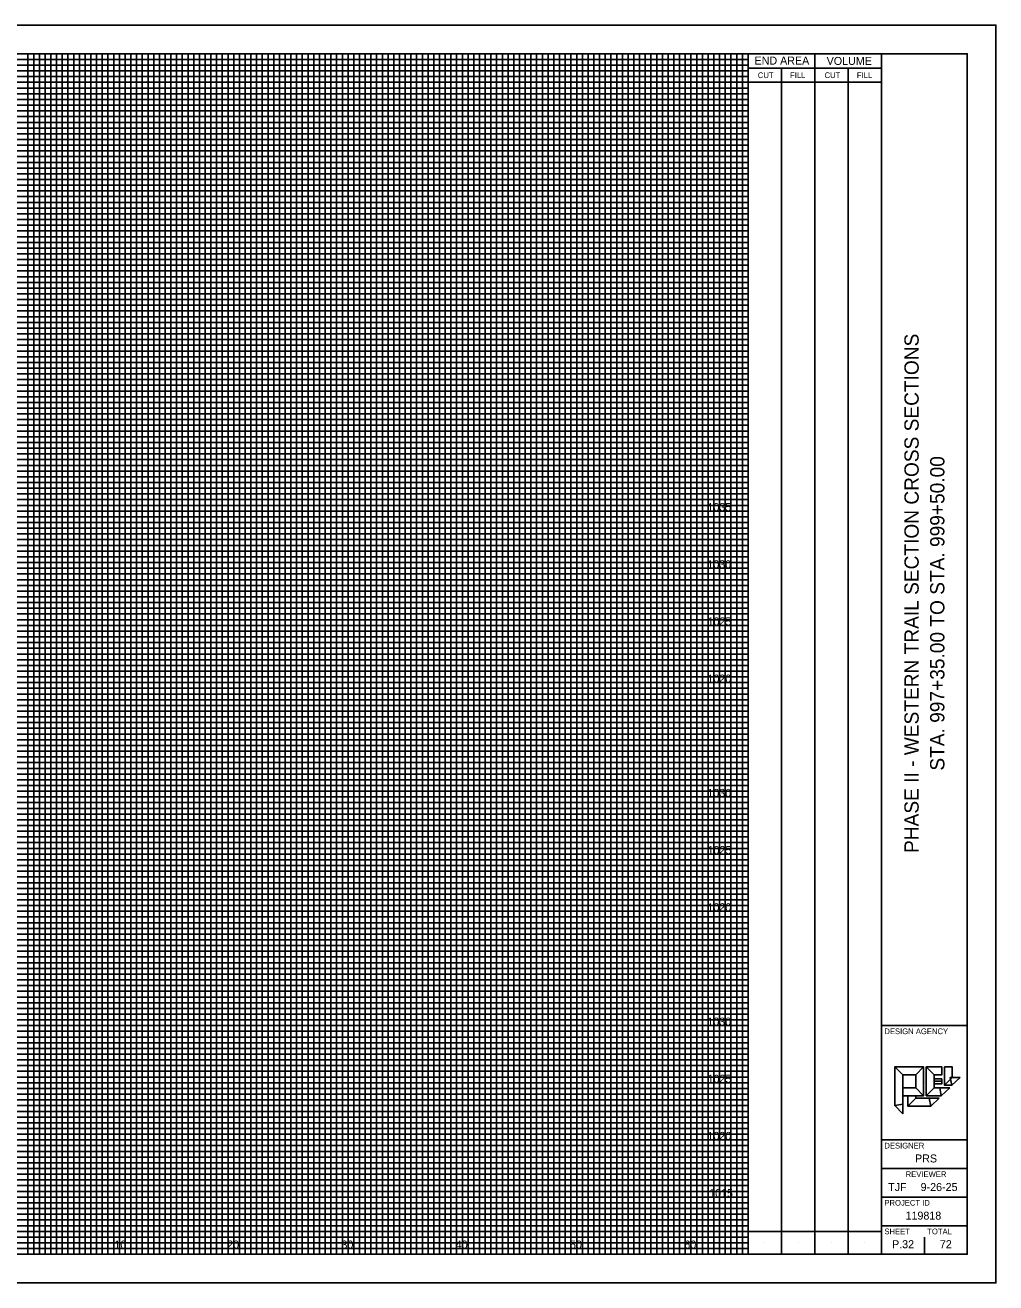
# Model space of a CAD drawing. Extents: x -8 to 349, y -3 to 348.
# Drawn here: x 77.6 to 162.5, y 237.5 to 347.5 of the extents above; entities that cross this region are included whole.
import ezdxf

# ---------------------------------------------------------------- set-up
doc = ezdxf.new("R2010")
doc.units = 0
for name, color, linetype in [('Default', 7, 'Continuous'), ('GK_Cells', 7, 'Continuous'), ('RW_X_Fee_RW', 7, 'Continuous'), ('SC_Scratch1', 7, 'Continuous'), ('SC_Scratch17', 7, 'Continuous'), ('XS_P_Annotation', 7, 'Continuous')]:
    doc.layers.add(name, color=color, linetype=linetype)

msp = doc.modelspace()

# ---------------------------------------------------------------- linework, layer by layer
at = {"layer": 'Default'}
msp.add_line((157.09, 255.13), (157.78, 255.13), dxfattribs=at)
for points in [[(153.66, 253), (153.66, 256.38), (154.35, 255.7), (154.35, 253.14)], [(153.66, 256.38), (156.18, 256.38), (155.49, 255.7), (154.35, 255.7)], [(156.18, 256.38), (156.18, 253.87), (155.49, 254.55), (155.49, 255.7)], [(156.41, 253.87), (156.41, 256.38), (157.09, 255.7), (157.09, 254.55)], [(156.41, 256.38), (157.78, 256.38), (157.78, 255.7), (157.09, 255.7)], [(158.01, 254.78), (158.01, 256.38), (158.69, 256.38), (158.69, 255.47)], [(157.78, 255.33), (157.78, 254.92), (157.1, 254.92), (157.1, 255.33)], [(158.65, 254.78), (158.01, 254.78), (158.69, 255.47), (158.51, 255.47)], [(159.38, 255.47), (158.65, 254.78), (158.51, 255.47)], [(156.18, 253.87), (154.35, 253.87), (154.35, 254.55), (155.49, 254.55)], [(157.73, 253.87), (156.41, 253.87), (157.09, 254.55), (157.59, 254.55)], [(158.46, 254.55), (157.73, 253.87), (157.59, 254.55)], [(154.35, 252.27), (153.66, 253), (154.35, 253.14)], [(154.81, 252.95), (154.81, 253.87), (155.49, 253.87), (155.49, 253.64)], [(156.82, 252.95), (154.81, 252.95), (155.49, 253.64), (156.68, 253.64)], [(157.55, 253.64), (156.82, 252.95), (156.68, 253.64)]]:
    msp.add_lwpolyline(points, close=True, dxfattribs=at)
at = {"layer": 'GK_Cells'}
msp.add_lwpolyline([(-7.5, 237.5), (162.5, 237.5), (162.5, 347.5), (-7.5, 347.5)], close=True, dxfattribs=at)
at = {"layer": 'RW_X_Fee_RW'}
for p, q in [((140.83, 240), (140.83, 345)), ((140.83, 240), (140.83, 345)), ((146.67, 240), (146.67, 345)), ((146.67, 240), (146.67, 345)), ((140.83, 343.75), (152.5, 343.75)), ((140.83, 343.75), (152.5, 343.75)), ((143.75, 240), (143.75, 343.75)), ((143.75, 240), (143.75, 343.75)), ((149.58, 240), (149.58, 343.75)), ((149.58, 240), (149.58, 343.75)), ((140.83, 342.5), (152.5, 342.5)), ((140.83, 342.5), (152.5, 342.5)), ((156.25, 255), (156.25, 255)), ((140.83, 242), (152.5, 242)), ((140.83, 242), (152.5, 242)), ((142.29, 241), (142.29, 241)), ((142.29, 241), (142.29, 241)), ((145.21, 241), (145.21, 241)), ((145.21, 241), (145.21, 241)), ((148.12, 241), (148.12, 241)), ((148.12, 241), (148.12, 241)), ((151.04, 241), (151.04, 241)), ((151.04, 241), (151.04, 241)), ((156.25, 240), (156.25, 241.5)), ((154.38, 240.88), (154.38, 240.88))]:
    msp.add_line(p, q, dxfattribs=at)
at = {"layer": 'SC_Scratch1'}
for p, q in [((152.5, 240), (152.5, 345)), ((152.5, 260), (160, 260)), ((152.5, 250), (160, 250)), ((152.5, 247.5), (160, 247.5)), ((152.5, 245), (160, 245)), ((152.5, 242.5), (160, 242.5))]:
    msp.add_line(p, q, dxfattribs=at)
msp.add_lwpolyline([(0, 345), (160, 345), (160, 240), (0, 240)], close=True, dxfattribs=at)
at = {"layer": 'SC_Scratch17'}
for p, q in [((5.83, 344.5), (140.83, 344.5)), ((77.83, 240), (77.83, 345)), ((78.33, 240), (78.33, 345)), ((78.83, 240), (78.83, 345)), ((79.33, 240), (79.33, 345)), ((79.83, 240), (79.83, 345)), ((80.33, 240), (80.33, 345)), ((81.33, 240), (81.33, 345)), ((81.83, 240), (81.83, 345)), ((82.33, 240), (82.33, 345)), ((82.83, 240), (82.83, 345)), ((83.33, 240), (83.33, 345)), ((83.83, 240), (83.83, 345)), ((84.33, 240), (84.33, 345)), ((84.83, 240), (84.83, 345)), ((85.33, 240), (85.33, 345)), ((86.33, 240), (86.33, 345)), ((86.83, 240), (86.83, 345)), ((87.33, 240), (87.33, 345)), ((87.83, 240), (87.83, 345)), ((88.33, 240), (88.33, 345)), ((88.83, 240), (88.83, 345)), ((89.33, 240), (89.33, 345)), ((89.83, 240), (89.83, 345)), ((90.33, 240), (90.33, 345)), ((91.33, 240), (91.33, 345)), ((91.83, 240), (91.83, 345)), ((92.33, 240), (92.33, 345)), ((92.83, 240), (92.83, 345)), ((93.33, 240), (93.33, 345)), ((93.83, 240), (93.83, 345)), ((94.33, 240), (94.33, 345)), ((94.83, 240), (94.83, 345)), ((95.33, 240), (95.33, 345)), ((96.33, 240), (96.33, 345)), ((96.83, 240), (96.83, 345)), ((97.33, 240), (97.33, 345)), ((97.83, 240), (97.83, 345)), ((98.33, 240), (98.33, 345)), ((98.83, 240), (98.83, 345)), ((99.33, 240), (99.33, 345)), ((99.83, 240), (99.83, 345)), ((100.33, 240), (100.33, 345)), ((101.33, 240), (101.33, 345)), ((101.83, 240), (101.83, 345)), ((102.33, 240), (102.33, 345)), ((102.83, 240), (102.83, 345)), ((103.33, 240), (103.33, 345)), ((103.83, 240), (103.83, 345)), ((104.33, 240), (104.33, 345)), ((104.83, 240), (104.83, 345)), ((105.33, 240), (105.33, 345)), ((106.33, 240), (106.33, 345)), ((106.83, 240), (106.83, 345)), ((107.33, 240), (107.33, 345)), ((107.83, 240), (107.83, 345)), ((108.33, 240), (108.33, 345)), ((108.83, 240), (108.83, 345)), ((109.33, 240), (109.33, 345)), ((109.83, 240), (109.83, 345)), ((110.33, 240), (110.33, 345)), ((111.33, 240), (111.33, 345)), ((111.83, 240), (111.83, 345)), ((112.33, 240), (112.33, 345)), ((112.83, 240), (112.83, 345)), ((113.33, 240), (113.33, 345)), ((113.83, 240), (113.83, 345)), ((114.33, 240), (114.33, 345)), ((114.83, 240), (114.83, 345)), ((115.33, 240), (115.33, 345)), ((116.33, 240), (116.33, 345)), ((116.83, 240), (116.83, 345)), ((117.33, 240), (117.33, 345)), ((117.83, 240), (117.83, 345)), ((118.33, 240), (118.33, 345)), ((118.83, 240), (118.83, 345)), ((119.33, 240), (119.33, 345)), ((119.83, 240), (119.83, 345)), ((120.33, 240), (120.33, 345)), ((121.33, 240), (121.33, 345)), ((121.83, 240), (121.83, 345)), ((122.33, 240), (122.33, 345)), ((122.83, 240), (122.83, 345)), ((123.33, 240), (123.33, 345)), ((123.83, 240), (123.83, 345)), ((124.33, 240), (124.33, 345)), ((124.83, 240), (124.83, 345)), ((125.33, 240), (125.33, 345)), ((126.33, 240), (126.33, 345)), ((126.83, 240), (126.83, 345)), ((127.33, 240), (127.33, 345)), ((127.83, 240), (127.83, 345)), ((128.33, 240), (128.33, 345)), ((128.83, 240), (128.83, 345)), ((129.33, 240), (129.33, 345)), ((129.83, 240), (129.83, 345)), ((130.33, 240), (130.33, 345)), ((131.33, 240), (131.33, 345)), ((131.83, 240), (131.83, 345)), ((132.33, 240), (132.33, 345)), ((132.83, 240), (132.83, 345)), ((133.33, 240), (133.33, 345)), ((133.83, 240), (133.83, 345)), ((134.33, 240), (134.33, 345)), ((134.83, 240), (134.83, 345)), ((135.33, 240), (135.33, 345)), ((136.33, 240), (136.33, 345)), ((136.83, 240), (136.83, 345)), ((137.33, 240), (137.33, 345)), ((137.83, 240), (137.83, 345)), ((138.33, 240), (138.33, 345)), ((138.83, 240), (138.83, 345)), ((139.33, 240), (139.33, 345)), ((139.83, 240), (139.83, 345)), ((140.33, 240), (140.33, 345)), ((5.83, 344), (140.83, 344)), ((5.83, 343.5), (140.83, 343.5)), ((5.83, 343), (140.83, 343)), ((5.83, 342.5), (140.83, 342.5)), ((5.83, 342), (140.83, 342)), ((5.83, 341.5), (140.83, 341.5)), ((5.83, 341), (140.83, 341)), ((5.83, 340.5), (140.83, 340.5)), ((5.83, 339.5), (140.83, 339.5)), ((5.83, 339), (140.83, 339)), ((5.83, 338.5), (140.83, 338.5)), ((5.83, 338), (140.83, 338)), ((5.83, 337.5), (140.83, 337.5)), ((5.83, 337), (140.83, 337)), ((5.83, 336.5), (140.83, 336.5)), ((5.83, 336), (140.83, 336)), ((5.83, 335.5), (140.83, 335.5)), ((5.83, 334.5), (140.83, 334.5)), ((5.83, 334), (140.83, 334)), ((5.83, 333.5), (140.83, 333.5)), ((5.83, 333), (140.83, 333)), ((5.83, 332.5), (140.83, 332.5)), ((5.83, 332), (140.83, 332)), ((5.83, 331.5), (140.83, 331.5)), ((5.83, 331), (140.83, 331)), ((5.83, 330.5), (140.83, 330.5)), ((5.83, 329.5), (140.83, 329.5)), ((5.83, 329), (140.83, 329)), ((5.83, 328.5), (140.83, 328.5)), ((5.83, 328), (140.83, 328)), ((5.83, 327.5), (140.83, 327.5)), ((5.83, 327), (140.83, 327)), ((5.83, 326.5), (140.83, 326.5)), ((5.83, 326), (140.83, 326)), ((5.83, 325.5), (140.83, 325.5)), ((5.83, 324.5), (140.83, 324.5)), ((5.83, 324), (140.83, 324)), ((5.83, 323.5), (140.83, 323.5)), ((5.83, 323), (140.83, 323)), ((5.83, 322.5), (140.83, 322.5)), ((5.83, 322), (140.83, 322)), ((5.83, 321.5), (140.83, 321.5)), ((5.83, 321), (140.83, 321)), ((5.83, 320.5), (140.83, 320.5)), ((5.83, 319.5), (140.83, 319.5)), ((5.83, 319), (140.83, 319)), ((5.83, 318.5), (140.83, 318.5)), ((5.83, 318), (140.83, 318)), ((5.83, 317.5), (140.83, 317.5)), ((5.83, 317), (140.83, 317)), ((5.83, 316.5), (140.83, 316.5)), ((5.83, 316), (140.83, 316)), ((5.83, 315.5), (140.83, 315.5)), ((5.83, 314.5), (140.83, 314.5)), ((5.83, 314), (140.83, 314)), ((5.83, 313.5), (140.83, 313.5)), ((5.83, 313), (140.83, 313)), ((5.83, 312.5), (140.83, 312.5)), ((5.83, 312), (140.83, 312)), ((5.83, 311.5), (140.83, 311.5)), ((5.83, 311), (140.83, 311)), ((5.83, 310.5), (140.83, 310.5)), ((5.83, 309.5), (140.83, 309.5)), ((5.83, 309), (140.83, 309)), ((5.83, 308.5), (140.83, 308.5)), ((5.83, 308), (140.83, 308)), ((5.83, 307.5), (140.83, 307.5)), ((5.83, 307), (140.83, 307)), ((5.83, 306.5), (140.83, 306.5)), ((5.83, 306), (140.83, 306)), ((5.83, 305.5), (140.83, 305.5)), ((5.83, 304.5), (140.83, 304.5)), ((5.83, 304), (140.83, 304)), ((5.83, 303.5), (140.83, 303.5)), ((5.83, 303), (140.83, 303)), ((5.83, 302.5), (140.83, 302.5)), ((5.83, 302), (140.83, 302)), ((5.83, 301.5), (140.83, 301.5)), ((5.83, 301), (140.83, 301)), ((5.83, 300.5), (140.83, 300.5)), ((5.83, 299.5), (140.83, 299.5)), ((5.83, 299), (140.83, 299)), ((5.83, 298.5), (140.83, 298.5)), ((5.83, 298), (140.83, 298)), ((5.83, 297.5), (140.83, 297.5)), ((5.83, 297), (140.83, 297)), ((5.83, 296.5), (140.83, 296.5)), ((5.83, 296), (140.83, 296)), ((5.83, 295.5), (140.83, 295.5)), ((5.83, 294.5), (140.83, 294.5)), ((5.83, 294), (140.83, 294)), ((5.83, 293.5), (140.83, 293.5)), ((5.83, 293), (140.83, 293)), ((5.83, 292.5), (140.83, 292.5)), ((5.83, 292), (140.83, 292)), ((5.83, 291.5), (140.83, 291.5)), ((5.83, 291), (140.83, 291)), ((5.83, 290.5), (140.83, 290.5)), ((5.83, 289.5), (140.83, 289.5)), ((5.83, 289), (140.83, 289)), ((5.83, 288.5), (140.83, 288.5)), ((5.83, 288), (140.83, 288)), ((5.83, 287.5), (140.83, 287.5)), ((5.83, 287), (140.83, 287)), ((5.83, 286.5), (140.83, 286.5)), ((5.83, 286), (140.83, 286)), ((5.83, 285.5), (140.83, 285.5)), ((5.83, 284.5), (140.83, 284.5)), ((5.83, 284), (140.83, 284)), ((5.83, 283.5), (140.83, 283.5)), ((5.83, 283), (140.83, 283)), ((5.83, 282.5), (140.83, 282.5)), ((5.83, 282), (140.83, 282)), ((5.83, 281.5), (140.83, 281.5)), ((5.83, 281), (140.83, 281)), ((5.83, 280.5), (140.83, 280.5)), ((5.83, 279.5), (140.83, 279.5)), ((5.83, 279), (140.83, 279)), ((5.83, 278.5), (140.83, 278.5)), ((5.83, 278), (140.83, 278)), ((5.83, 277.5), (140.83, 277.5)), ((5.83, 277), (140.83, 277)), ((5.83, 276.5), (140.83, 276.5)), ((5.83, 276), (140.83, 276)), ((5.83, 275.5), (140.83, 275.5)), ((5.83, 274.5), (140.83, 274.5)), ((5.83, 274), (140.83, 274)), ((5.83, 273.5), (140.83, 273.5)), ((5.83, 273), (140.83, 273)), ((5.83, 272.5), (140.83, 272.5)), ((5.83, 272), (140.83, 272)), ((5.83, 271.5), (140.83, 271.5)), ((5.83, 271), (140.83, 271)), ((5.83, 270.5), (140.83, 270.5)), ((5.83, 269.5), (140.83, 269.5)), ((5.83, 269), (140.83, 269)), ((5.83, 268.5), (140.83, 268.5)), ((5.83, 268), (140.83, 268)), ((5.83, 267.5), (140.83, 267.5)), ((5.83, 267), (140.83, 267)), ((5.83, 266.5), (140.83, 266.5)), ((5.83, 266), (140.83, 266)), ((5.83, 265.5), (140.83, 265.5)), ((5.83, 264.5), (140.83, 264.5)), ((5.83, 264), (140.83, 264)), ((5.83, 263.5), (140.83, 263.5)), ((5.83, 263), (140.83, 263)), ((5.83, 262.5), (140.83, 262.5)), ((5.83, 262), (140.83, 262)), ((5.83, 261.5), (140.83, 261.5)), ((5.83, 261), (140.83, 261)), ((5.83, 260.5), (140.83, 260.5)), ((5.83, 259.5), (140.83, 259.5)), ((5.83, 259), (140.83, 259)), ((5.83, 258.5), (140.83, 258.5)), ((5.83, 258), (140.83, 258)), ((5.83, 257.5), (140.83, 257.5)), ((5.83, 257), (140.83, 257)), ((5.83, 256.5), (140.83, 256.5)), ((5.83, 256), (140.83, 256)), ((5.83, 255.5), (140.83, 255.5)), ((5.83, 254.5), (140.83, 254.5)), ((5.83, 254), (140.83, 254)), ((5.83, 253.5), (140.83, 253.5)), ((5.83, 253), (140.83, 253)), ((5.83, 252.5), (140.83, 252.5)), ((5.83, 252), (140.83, 252)), ((5.83, 251.5), (140.83, 251.5)), ((5.83, 251), (140.83, 251)), ((5.83, 250.5), (140.83, 250.5)), ((5.83, 249.5), (140.83, 249.5)), ((5.83, 249), (140.83, 249)), ((5.83, 248.5), (140.83, 248.5)), ((5.83, 248), (140.83, 248)), ((5.83, 247.5), (140.83, 247.5)), ((5.83, 247), (140.83, 247)), ((5.83, 246.5), (140.83, 246.5)), ((5.83, 246), (140.83, 246)), ((5.83, 245.5), (140.83, 245.5)), ((5.83, 244.5), (140.83, 244.5)), ((5.83, 244), (140.83, 244)), ((5.83, 243.5), (140.83, 243.5)), ((5.83, 243), (140.83, 243)), ((5.83, 242.5), (140.83, 242.5)), ((5.83, 242), (140.83, 242)), ((5.83, 241.5), (140.83, 241.5)), ((5.83, 241), (140.83, 241)), ((5.83, 240.5), (140.83, 240.5))]:
    msp.add_line(p, q, dxfattribs=at)
at = {"layer": 'XS_P_Annotation'}
for p, q in [((80.83, 240), (80.83, 345)), ((85.83, 240), (85.83, 345)), ((90.83, 240), (90.83, 345)), ((95.83, 240), (95.83, 345)), ((100.83, 240), (100.83, 345)), ((105.83, 240), (105.83, 345)), ((110.83, 240), (110.83, 345)), ((115.83, 240), (115.83, 345)), ((120.83, 240), (120.83, 345)), ((125.83, 240), (125.83, 345)), ((130.83, 240), (130.83, 345)), ((135.83, 240), (135.83, 345)), ((5.83, 340), (140.83, 340)), ((5.83, 335), (140.83, 335)), ((5.83, 330), (140.83, 330)), ((5.83, 325), (140.83, 325)), ((5.83, 320), (140.83, 320)), ((5.83, 315), (140.83, 315)), ((5.83, 310), (140.83, 310)), ((5.83, 305), (140.83, 305)), ((5.83, 300), (140.83, 300)), ((5.83, 295), (140.83, 295)), ((5.83, 290), (140.83, 290)), ((5.83, 285), (140.83, 285)), ((5.83, 280), (140.83, 280)), ((5.83, 275), (140.83, 275)), ((5.83, 270), (140.83, 270)), ((5.83, 265), (140.83, 265)), ((5.83, 260), (140.83, 260)), ((5.83, 255), (140.83, 255)), ((5.83, 250), (140.83, 250)), ((5.83, 245), (140.83, 245))]:
    msp.add_line(p, q, dxfattribs=at)

# ---------------------------------------------------------------- texts
at = {"layer": 'Default'}
for s, p in [('1035', (137.27, 305)), ('1030', (137.26, 300)), ('1025', (137.28, 295)), ('1020', (137.27, 290)), ('1030', (137.26, 280)), ('1025', (137.28, 275)), ('1020', (137.27, 270)), ('1030', (137.26, 260)), ('1025', (137.28, 255)), ('1020', (137.27, 250)), ('1015', (137.42, 245)), ('10', (85.39, 240.5)), ('20', (95.26, 240.5)), ('30', (105.25, 240.5)), ('40', (115.25, 240.5)), ('50', (125.25, 240.5)), ('60', (135.25, 240.5))]:
    msp.add_text(s, height=0.7, dxfattribs=at).set_placement(p)
at = {"layer": 'RW_X_Fee_RW'}
for s, height, p in [('END AREA', 0.7, (141.39, 344.05)), ('END AREA', 0.7, (141.39, 344.05)), ('VOLUME', 0.7, (147.7, 344.02)), ('VOLUME', 0.7, (147.7, 344.02)), ('CUT', 0.5, (141.68, 342.87)), ('CUT', 0.5, (141.68, 342.87)), ('FILL', 0.5, (144.5, 342.87)), ('FILL', 0.5, (144.5, 342.87)), ('CUT', 0.5, (147.52, 342.87)), ('CUT', 0.5, (147.52, 342.87)), ('FILL', 0.5, (150.34, 342.87)), ('FILL', 0.5, (150.34, 342.87)), ('DESIGN AGENCY', 0.5, (152.75, 259.25)), ('DESIGNER', 0.5, (152.75, 249.25)), ('PRS', 0.7, (155.43, 248.03)), ('REVIEWER', 0.5, (154.61, 246.75)), ('TJF', 0.7, (153.08, 245.53)), ('9-26-25', 0.7, (155.92, 245.53)), ('PROJECT ID', 0.5, (152.75, 244.25)), ('119818', 0.7, (154.6, 243.03)), ('SHEET', 0.5, (152.75, 241.75)), ('TOTAL', 0.5, (156.5, 241.75)), ('P.32', 0.7, (153.42, 240.53)), ('72', 0.7, (157.6, 240.53))]:
    msp.add_text(s, height=height, dxfattribs=at).set_placement(p)
for s, p in [('PHASE II - WESTERN TRAIL SECTION CROSS SECTIONS', (155.75, 275.1)), ('STA. 997+35.00 TO STA. 999+50.00', (158, 282.3))]:
    msp.add_text(s, height=1.25, rotation=90, dxfattribs=at).set_placement(p)

doc.saveas('drawing.dxf')
